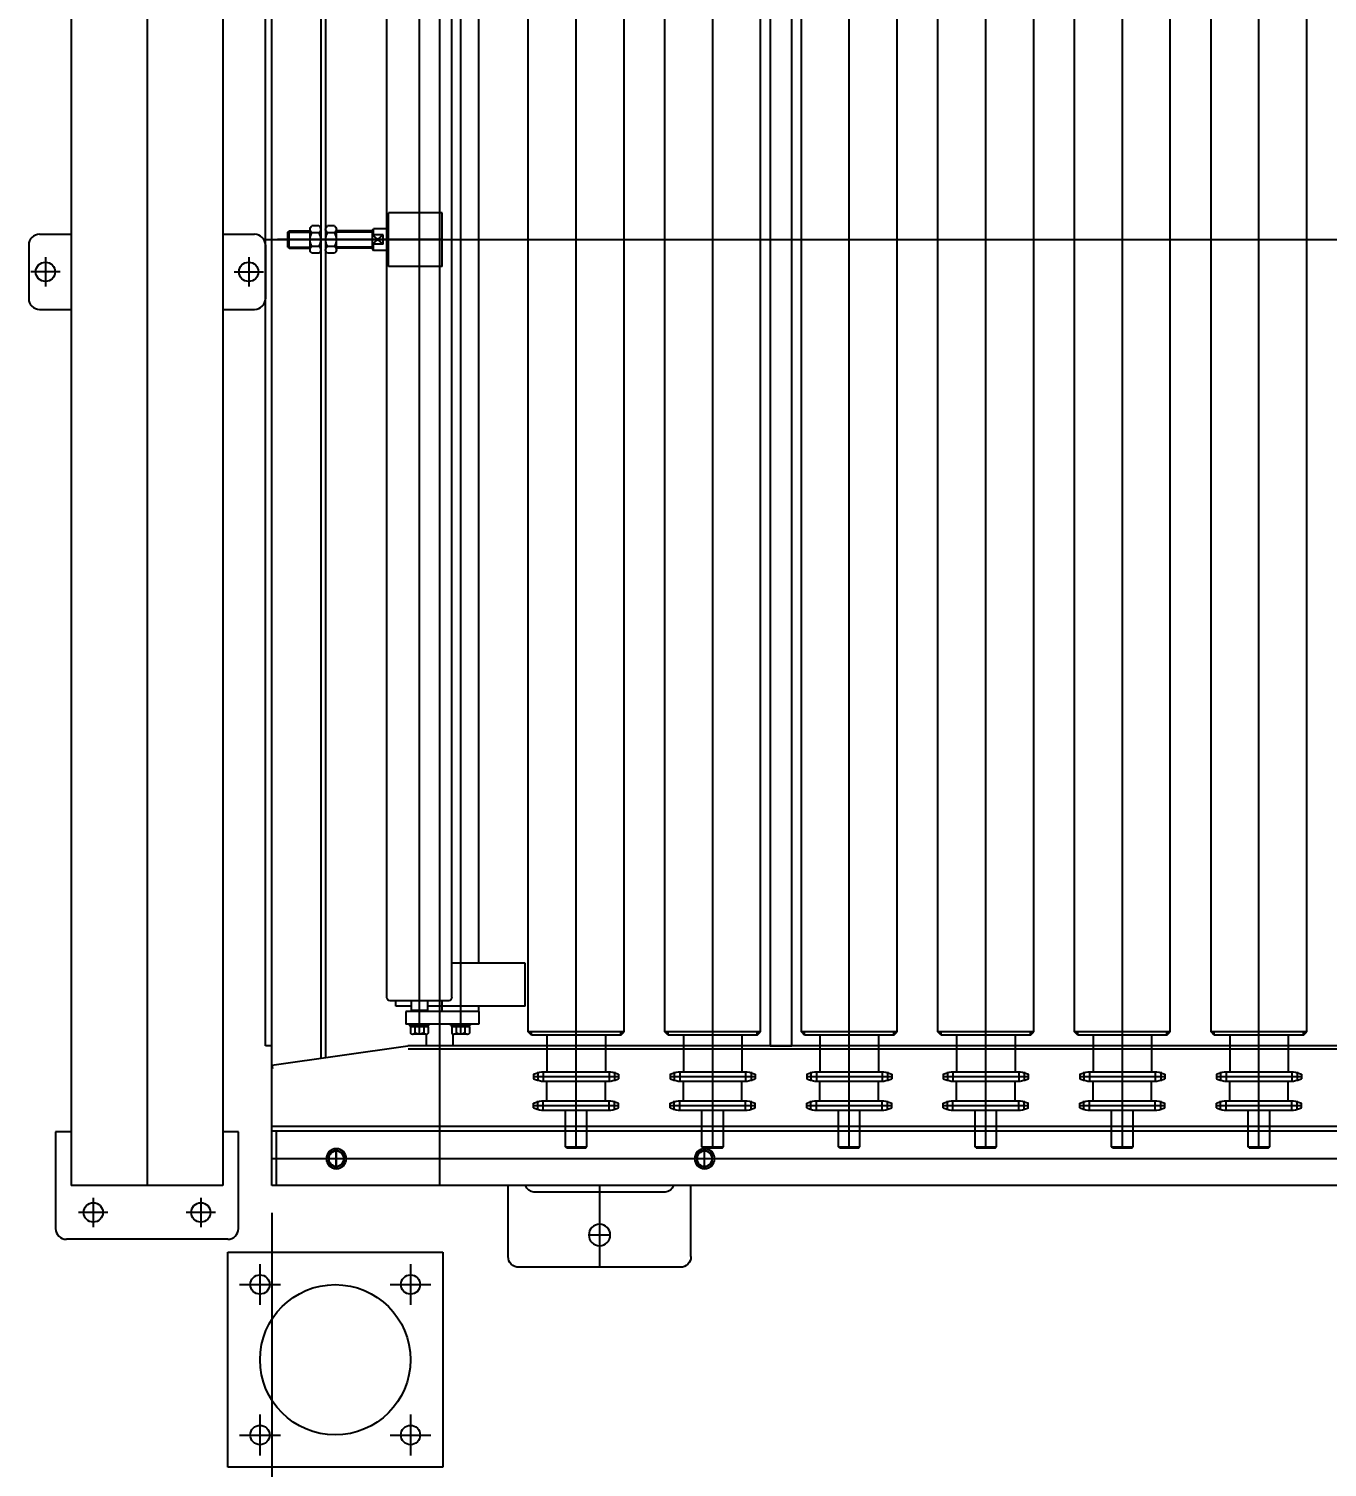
# Model space of a CAD drawing. Header units: millimetres. Extents: x 5544 to 245194, y -610088 to 30375.
# Drawn here: x 97518 to 99933, y 16034 to 18711 of the extents above; entities that cross this region are included whole.
import ezdxf
from ezdxf.lldxf.tags import DXFTag

# ---------------------------------------------------------------- set-up
doc = ezdxf.new("R2010")
doc.units = ezdxf.units.MM
for name, color, linetype in [('1', 1, 'CENTER2'), ('15', 15, 'Continuous'), ('2', 1, 'CENTER'), ('3', 3, 'Continuous'), ('CL', 1, 'CENTER'), ('가상선', 6, 'PHANTOM'), ('외형선', 7, 'Continuous'), ('은선', 2, 'HIDDEN'), ('중심선', 1, 'CENTER')]:
    doc.layers.add(name, color=color, linetype=linetype)
doc.styles.get("Standard").update_dxf_attribs({"font": 'SYMBOL'})
tags = doc.linetypes.add('CENTER', pattern=[2, 1.25, -0.25, 0.25, -0.25]).pattern_tags.tags
tags[10:11] = [DXFTag(74, 4), DXFTag(75, 0), DXFTag(340, '0'), DXFTag(46, 1.0), DXFTag(50, 0.0), DXFTag(44, 0.0), DXFTag(45, 0.0)]
tags[8:9] = [DXFTag(74, 4), DXFTag(75, 0), DXFTag(340, '0'), DXFTag(46, 1.0), DXFTag(50, 0.0), DXFTag(44, 0.0), DXFTag(45, 0.0)]
tags[6:7] = [DXFTag(74, 4), DXFTag(75, 0), DXFTag(340, '0'), DXFTag(46, 1.0), DXFTag(50, 0.0), DXFTag(44, 0.0), DXFTag(45, 0.0)]
tags[4:5] = [DXFTag(74, 4), DXFTag(75, 0), DXFTag(340, '0'), DXFTag(46, 1.0), DXFTag(50, 0.0), DXFTag(44, 0.0), DXFTag(45, 0.0)]
tags = doc.linetypes.add('CENTER2', pattern=[1.125, 0.75, -0.125, 0.125, -0.125]).pattern_tags.tags
tags[10:11] = [DXFTag(74, 4), DXFTag(75, 0), DXFTag(340, '0'), DXFTag(46, 1.0), DXFTag(50, 0.0), DXFTag(44, 0.0), DXFTag(45, 0.0)]
tags[8:9] = [DXFTag(74, 4), DXFTag(75, 0), DXFTag(340, '0'), DXFTag(46, 1.0), DXFTag(50, 0.0), DXFTag(44, 0.0), DXFTag(45, 0.0)]
tags[6:7] = [DXFTag(74, 4), DXFTag(75, 0), DXFTag(340, '0'), DXFTag(46, 1.0), DXFTag(50, 0.0), DXFTag(44, 0.0), DXFTag(45, 0.0)]
tags[4:5] = [DXFTag(74, 4), DXFTag(75, 0), DXFTag(340, '0'), DXFTag(46, 1.0), DXFTag(50, 0.0), DXFTag(44, 0.0), DXFTag(45, 0.0)]
tags = doc.linetypes.add('HIDDEN', pattern=[0.375, 0.25, -0.125]).pattern_tags.tags
tags[6:7] = [DXFTag(74, 4), DXFTag(75, 0), DXFTag(340, '0'), DXFTag(46, 1.0), DXFTag(50, 0.0), DXFTag(44, 0.0), DXFTag(45, 0.0)]
tags[4:5] = [DXFTag(74, 4), DXFTag(75, 0), DXFTag(340, '0'), DXFTag(46, 1.0), DXFTag(50, 0.0), DXFTag(44, 0.0), DXFTag(45, 0.0)]
tags = doc.linetypes.add('PHANTOM', pattern=[2.5, 1.25, -0.25, 0.25, -0.25, 0.25, -0.25]).pattern_tags.tags
tags[14:15] = [DXFTag(74, 4), DXFTag(75, 0), DXFTag(340, '0'), DXFTag(46, 1.0), DXFTag(50, 0.0), DXFTag(44, 0.0), DXFTag(45, 0.0)]
tags[12:13] = [DXFTag(74, 4), DXFTag(75, 0), DXFTag(340, '0'), DXFTag(46, 1.0), DXFTag(50, 0.0), DXFTag(44, 0.0), DXFTag(45, 0.0)]
tags[10:11] = [DXFTag(74, 4), DXFTag(75, 0), DXFTag(340, '0'), DXFTag(46, 1.0), DXFTag(50, 0.0), DXFTag(44, 0.0), DXFTag(45, 0.0)]
tags[8:9] = [DXFTag(74, 4), DXFTag(75, 0), DXFTag(340, '0'), DXFTag(46, 1.0), DXFTag(50, 0.0), DXFTag(44, 0.0), DXFTag(45, 0.0)]
tags[6:7] = [DXFTag(74, 4), DXFTag(75, 0), DXFTag(340, '0'), DXFTag(46, 1.0), DXFTag(50, 0.0), DXFTag(44, 0.0), DXFTag(45, 0.0)]
tags[4:5] = [DXFTag(74, 4), DXFTag(75, 0), DXFTag(340, '0'), DXFTag(46, 1.0), DXFTag(50, 0.0), DXFTag(44, 0.0), DXFTag(45, 0.0)]
doc.dimstyles.new('DIM-A-002-평면', dxfattribs={"dimscale": 170, "dimtxt": 1, "dimasz": 0.4, "dimexe": 0.2, "dimexo": 0.3, "dimgap": 0.4, "dimtad": 1, "dimdec": 0, "dimtxsty": 'Standard', "dimcen": 0, "dimclrd": 15, "dimclre": 15, "dimclrt": 3, "dimadec": 0, "dimazin": 0, "dimtfac": 1, "dimtix": 1, "dimtmove": 0, "dimatfit": 3, "dimfxl": 1, "dimarcsym": 0})

# ---------------------------------------------------------------- blocks, each defined once
blk = doc.blocks.new('PIPE')
at = {"layer": '1'}
for p, q in [((2625.1, 3117.1), (2625.1, 3155.1)), ((2765.1, 3117.1), (2765.1, 3155.1)), ((2606.1, 3136.1), (2644.1, 3136.1)), ((2746.1, 3136.1), (2784.1, 3136.1)), ((2625.1, 2977.1), (2625.1, 3015.1)), ((2765.1, 2977.1), (2765.1, 3015.1)), ((2606.1, 2996.1), (2644.1, 2996.1)), ((2746.1, 2996.1), (2784.1, 2996.1))]:
    blk.add_line(p, q, dxfattribs=at)
at = {"layer": '2'}
blk.add_circle((2695.1, 3066.1), 69.9, dxfattribs=at)
at = {"layer": '3'}
for p, q in [((2595.1, 2966.1), (2595.1, 3166.1)), ((2595.1, 3166.1), (2795.1, 3166.1)), ((2795.1, 3166.1), (2795.1, 2966.1)), ((2795.1, 2966.1), (2595.1, 2966.1))]:
    blk.add_line(p, q, dxfattribs=at)
for centre in [(2625.1, 3136.1), (2765.1, 3136.1), (2625.1, 2996.1), (2765.1, 2996.1)]:
    blk.add_circle(centre, 9, dxfattribs=at)
blk = doc.blocks.new('콘베어 롤러 1500용')
at = {"layer": '외형선'}
for points in [[(-44.6, -1506), (-41.5, -1506), (-41.5, -1509)], [(44.5, -1506), (41.5, -1506), (41.5, -1509)]]:
    blk.add_hatch(color=256, dxfattribs=at).paths.add_polyline_path(points)
for p, q in [((-44.6, -1506), (-44.6, -32)), ((44.5, -1506), (44.5, -32)), ((-44.6, -1506), (44.5, -1506)), ((-41.5, -1509), (-44.6, -1506)), ((-41.5, -1509), (-41.5, -1506)), ((-41.5, -1509), (41.5, -1509)), ((-27.2, -1509.5), (-27.2, -1542.8)), ((27.2, -1509.5), (27.2, -1542.8)), ((41.5, -1509), (44.5, -1506)), ((41.5, -1509), (41.5, -1506)), ((-39.5, -1545.5), (-39.5, -1549.8)), ((32.1, -1543.3), (-32.1, -1543.3)), ((32.1, -1552), (-32.1, -1552)), ((-30.6, -1543.3), (-30.6, -1552)), ((30.6, -1543.3), (30.6, -1552)), ((39.5, -1545.5), (39.5, -1549.8)), ((-27.2, -1569.8), (-27.2, -1552.5)), ((27.2, -1569.8), (27.2, -1552.5)), ((-39.5, -1576.8), (-39.5, -1572.5)), ((32.1, -1570.3), (-32.1, -1570.3)), ((32.1, -1579), (-32.1, -1579)), ((-30.6, -1579), (-30.6, -1570.3)), ((-10, -1613), (-10, -1579)), ((10, -1613), (10, -1579)), ((30.6, -1579), (30.6, -1570.3)), ((39.5, -1576.8), (39.5, -1572.5)), ((10, -1613), (-10, -1613)), ((-9, -1614), (-10, -1613)), ((9, -1614), (-9, -1614)), ((9, -1614), (10, -1613))]:
    blk.add_line(p, q, dxfattribs=at)
for centre, radius, start, end in [((-27.7, -1509.5), 0.5, 0, 90), ((27.7, -1509.5), 0.5, 90, 180), ((-27.9, -1571.3), 28.4, 98.7025, 114.2476), ((-27.9, -1524), 28.4, 245.7524, 261.2975), ((-27.7, -1542.8), 0.5, 270, 0), ((-27.7, -1552.5), 0.5, 0, 90), ((27.7, -1542.8), 0.5, 180, 270), ((27.7, -1552.5), 0.5, 90, 180), ((27.9, -1571.3), 28.4, 65.7524, 81.2975), ((27.9, -1524), 28.4, 278.7025, 294.2476), ((-27.9, -1598.3), 28.4, 98.7025, 114.2476), ((-27.9, -1551), 28.4, 245.7524, 261.2975), ((-27.7, -1569.8), 0.5, 270, 0), ((27.7, -1569.8), 0.5, 180, 270), ((27.9, -1598.3), 28.4, 65.7524, 81.2975), ((27.9, -1551), 28.4, 278.7025, 294.2476)]:
    blk.add_arc(centre, radius, start, end, dxfattribs=at)
at = {"layer": '중심선', "ltscale": 5}
for p, q in [((0, -1614), (0, 6)), ((39.5, -1547.6), (-39.5, -1547.6)), ((-35.7, -1543.3), (-35.7, -1552)), ((35.7, -1543.3), (35.7, -1552)), ((39.5, -1574.6), (-39.5, -1574.6)), ((-35.7, -1579), (-35.7, -1570.3)), ((35.7, -1579), (35.7, -1570.3))]:
    blk.add_line(p, q, dxfattribs=at)
blk = doc.blocks.new('2252 콘베어 평면')
at = {"layer": '3', "linetype": 'Continuous'}
blk.add_lwpolyline([(1768.5, 1630), (1788.5, 1630), (1788.5, 130), (1768.5, 130)], close=True, dxfattribs=at)
at = {"layer": 'Defpoints', "color": 5, "linetype": 'ByBlock'}
blk.add_point((1957.2, -46), dxfattribs=at)
at = {"layer": '가상선'}
for p, q in [((2158.5, 875.6), (2148.5, 884.4)), ((2148.5, 875.6), (2158.5, 884.4))]:
    blk.add_line(p, q, dxfattribs=at)
at = {"layer": '외형선'}
for p, q in [((2202, 1634.2), (2202, 119.4)), ((2252, 112), (2252, 1641.7)), ((2258, 130), (2258, 1630)), ((2084.5, 175), (2084.5, 1585)), ((2145, 175), (2145, 1585)), ((2059.5, 207), (2059.5, 1537.3)), ((2145, 890), (2157.5, 890)), ((2148.5, 875.6), (2148.5, 884.4)), ((2148.5, 884.4), (2158.5, 884.4)), ((2157.5, 884.4), (2157.5, 890)), ((2158.5, 889), (2157.5, 890)), ((2158.5, 871), (2158.5, 889)), ((2158.5, 888), (2192, 888)), ((2192, 889.5), (2192, 870.5)), ((2193.8, 892.7), (2200.2, 892.7)), ((2193.8, 886.4), (2200.2, 886.4)), ((2202, 889.5), (2202, 870.5)), ((2145, 870), (2157.5, 870)), ((2148.5, 875.6), (2158.5, 875.6)), ((2157.5, 870), (2157.5, 875.6)), ((2158.5, 871), (2157.5, 870)), ((2158.5, 872), (2192, 872)), ((2193.8, 873.7), (2200.2, 873.7)), ((2193.8, 867.3), (2200.2, 867.3)), ((2016.5, 167), (2016.5, 207)), ((2016.5, 207), (2084.5, 207)), ((2016.5, 167), (2107.3, 167)), ((2059.5, 162), (2059.5, 167)), ((2059.5, 162), (2127.3, 162)), ((2059.5, 162), (2059.5, 150)), ((2087.5, 172), (2142, 172)), ((2093.5, 162), (2093.5, 172)), ((2107.3, 172), (2107.3, 163)), ((2108.3, 162), (2107.3, 163)), ((2107.3, 163), (2122.3, 163)), ((2121.3, 162), (2122.3, 163)), ((2122.3, 172), (2122.3, 163)), ((2122.3, 167), (2136.5, 167)), ((2127.3, 162), (2127.3, 150)), ((2136.5, 167), (2136.5, 172)), ((2059.5, 150), (2127.3, 150)), ((2067.1, 149.1), (2067.1, 150)), ((2067.1, 149.1), (2085.8, 149.1)), ((2068.3, 147.7), (2068.3, 149.1)), ((2068.3, 147.7), (2084.6, 147.7)), ((2068.3, 147.7), (2084.6, 147.7)), ((2068.3, 147.7), (2068.3, 141.9)), ((2072.4, 147.7), (2072.4, 141.9)), ((2075.9, 149.1), (2076.5, 147.7)), ((2076.5, 149.1), (2077, 147.7)), ((2080.5, 147.7), (2080.5, 141.9)), ((2084.6, 147.7), (2084.6, 149.1)), ((2084.6, 147.7), (2084.6, 141.9)), ((2085.8, 149.1), (2085.8, 150)), ((2105.5, 149.1), (2105.5, 150)), ((2105.5, 149.1), (2124.1, 149.1)), ((2106.6, 147.7), (2106.6, 149.1)), ((2106.6, 147.7), (2123, 147.7)), ((2106.6, 147.7), (2123, 147.7)), ((2106.6, 147.7), (2106.6, 141.9)), ((2110.7, 147.7), (2110.7, 141.9)), ((2114.2, 149.1), (2114.8, 147.7)), ((2114.8, 149.1), (2115.4, 147.7)), ((2118.9, 147.7), (2118.9, 141.9)), ((2123, 147.7), (2123, 149.1)), ((2123, 147.7), (2123, 141.9)), ((2124.1, 149.1), (2124.1, 150)), ((2070.3, 140.7), (2082.6, 140.7)), ((2083.5, 140.9), (2083.5, 130)), ((2108.5, 140.7), (2108.5, 130)), ((2108.7, 140.7), (2120.9, 140.7)), ((0, 130), (2125.6, 130)), ((2252, 112), (2125.6, 130)), ((2252, 130), (2258, 130)), ((2252, 112), (2251.5, 108.8)), ((2252, 0), (2252, 112)), ((0, 0), (2252, 0)), ((0, 0), (2252, 0)), ((1862.2, -66), (1862.2, 0)), ((2032.2, -66), (2032.2, 0)), ((1886.2, -6), (2008.2, -6)), ((1872.2, -76), (2022.2, -76))]:
    blk.add_line(p, q, dxfattribs=at)
at = {"layer": '외형선', "color": 1}
for p, q in [((2158.5, 887), (2192, 887)), ((2237, 887), (2216.5, 887)), ((2158.5, 873), (2192, 873)), ((2237, 873), (2216.5, 873))]:
    blk.add_line(p, q, dxfattribs=at)
at = {"layer": '외형선'}
for points in [[(1849.5, 33.2), (1856.6, 29.1), (1856.6, 20.9), (1849.5, 16.8), (1842.4, 20.9), (1842.4, 29.1)], [(2192, 33.2), (2199.1, 29.1), (2199.1, 20.9), (2192, 16.8), (2184.9, 20.9), (2184.9, 29.1)], [(2192, 16.8), (2199.1, 20.9), (2199.1, 29.1), (2192, 33.2), (2184.9, 29.1), (2184.9, 20.9)]]:
    blk.add_lwpolyline(points, close=True, dxfattribs=at)
for centre, radius in [((1849.5, 25), 9.32), ((1849.5, 25), 7.07), ((2192, 25), 9.32), ((2192, 25), 9.32), ((2192, 25), 7.07), ((2192, 25), 7.07), ((1947.2, -46), 10)]:
    blk.add_circle(centre, radius, dxfattribs=at)
for centre, radius, start, end in [((2195.7, 889.5), 3.75, 122.1832, 237.8168), ((2204.4, 880), 12.4, 149.1293, 210.8707), ((2198.2, 889.5), 3.75, 302.1832, 57.8168), ((2189.6, 880), 12.4, 329.1293, 30.8707), ((2195.7, 870.5), 3.75, 122.1832, 237.8168), ((2198.2, 870.5), 3.75, 302.1832, 57.8168), ((2087.5, 175), 3, 180, 270), ((2142, 175), 3, 270, 0), ((2070.3, 142.9), 2.27, 206.1704, 333.8296), ((2076.5, 147.9), 7.18, 235.4066, 304.5934), ((2082.6, 142.9), 2.27, 206.1704, 333.8296), ((2108.7, 142.9), 2.27, 206.1704, 333.8296), ((2114.8, 147.9), 7.18, 235.4066, 304.5934), ((2120.9, 142.9), 2.27, 206.1704, 333.8296), ((1872.2, -66), 10, 180, 270), ((2022.2, -66), 10, 270, 0)]:
    blk.add_arc(centre, radius, start, end, dxfattribs=at)
at = {"layer": '외형선', "ltscale": 0.3}
for centre, start, end in [((1886.2, 2), 194.4775, 270), ((2008.2, 2), 270, 345.5225)]:
    blk.add_arc(centre, 8, start, end, dxfattribs=at)
at = {"layer": '은선', "ltscale": 0.3}
for p, q in [((2206.5, 1634.8), (2206.5, 118.7)), ((2093.5, 905), (2143.5, 905)), ((2093.5, 855), (2093.5, 905)), ((2143.5, 855), (2143.5, 905)), ((2143.5, 890), (2145, 890)), ((2206.5, 889.5), (2206.5, 870.5)), ((2208.3, 892.7), (2214.7, 892.7)), ((2208.3, 886.4), (2214.7, 886.4)), ((2216.5, 889.5), (2216.5, 870.5)), ((2236, 888), (2216.5, 888)), ((2237, 887), (2236, 888)), ((2236, 872), (2236, 888)), ((2237, 873), (2237, 887)), ((2143.5, 870), (2145, 870)), ((2208.3, 873.7), (2214.7, 873.7)), ((2236, 872), (2216.5, 872)), ((2237, 873), (2236, 872)), ((2208.3, 867.3), (2214.7, 867.3)), ((2093.5, 855), (2143.5, 855)), ((0, 126.8), (2125.3, 126.8)), ((0, 55), (2252, 55)), ((0, 50.5), (2252, 50.5)), ((2247.5, 0), (2247.5, 50.5))]:
    blk.add_line(p, q, dxfattribs=at)
for centre, radius, start, end in [((2210.2, 889.5), 3.75, 122.1832, 237.8168), ((2218.9, 880), 12.4, 149.1293, 210.8707), ((2212.7, 889.5), 3.75, 302.1832, 57.8168), ((2204.1, 880), 12.4, 329.1293, 30.8707), ((2210.2, 870.5), 3.75, 122.1832, 237.8168), ((2212.7, 870.5), 3.75, 302.1832, 57.8168)]:
    blk.add_arc(centre, radius, start, end, dxfattribs=at)
at = {"layer": '중심선', "ltscale": 5}
for p, q in [((2096, 1649.5), (2096, 0)), ((2076.5, 1619.3), (2076.5, 140.7)), ((2114.8, 1619.3), (2114.8, 140.7)), ((2258, 880), (0, 880)), ((2093.5, 880), (2246.7, 880)), ((1849.5, 15.7), (1849.5, 34.3)), ((2192, 15.7), (2192, 34.3)), ((2192, 34.3), (2192, 15.7)), ((0, 25), (2252, 25)), ((1947.2, 0), (1947.2, -76)), ((1937.2, -46), (1957.2, -46))]:
    blk.add_line(p, q, dxfattribs=at)
at = {"linetype": 'Continuous'}
for p in [(1334, 1649), (1461, 1649), (1588, 1649), (1715, 1649), (1842, 1649), (1969, 1649)]:
    blk.add_blockref('콘베어 롤러 1500용', p, dxfattribs=at)
blk = doc.blocks.new('*D2800')
at = {"layer": '15', "color": 15, "lineweight": -2, "ltscale": 600}
for p, q in [((97970.1, 16507.3), (97970.1, 11735.4)), ((101529.1, 13504.1), (101529.1, 11735.4)), ((98038.1, 11769.4), (101461.1, 11769.4))]:
    blk.add_line(p, q, dxfattribs=at)
at = {"layer": '15', "color": 15}
for points in [[(98038.1, 11780.7), (98038.1, 11758), (97970.1, 11769.4)], [(101461.1, 11758), (101461.1, 11780.7), (101529.1, 11769.4)]]:
    blk.add_solid(points, dxfattribs=at)
at = {"layer": 'Defpoints', "color": 0}
for p in [(97970.1, 16558.3), (101529.1, 13555.1), (101529.1, 11769.4)]:
    blk.add_point(p, dxfattribs=at)
at = {"layer": '15', "color": 3, "ltscale": 600, "insert": (99749.6, 11930.8), "char_height": 170, "attachment_point": 5}
blk.add_mtext("CONV' LENGTH 1779", dxfattribs=at)

msp = doc.modelspace()

# ---------------------------------------------------------------- linework, layer by layer
at = {"layer": '3'}
for p, q in [((97597.1, 19958.3), (97597.1, 16558.3)), ((97738.1, 19958.3), (97738.1, 16558.3)), ((97879.1, 19958.3), (97879.1, 16558.3)), ((97518.1, 18308.3), (97518.1, 18208.3)), ((97958.1, 18308.3), (97958.1, 18208.3)), ((97568.1, 16658.3), (97568.1, 16478.3)), ((97597.1, 16658.3), (97568.1, 16658.3)), ((97908.1, 16658.3), (97879.1, 16658.3)), ((97908.1, 16478.3), (97908.1, 16658.3)), ((97879.1, 16558.3), (97597.1, 16558.3)), ((97888.1, 16458.3), (97588.1, 16458.3))]:
    msp.add_line(p, q, dxfattribs=at)
at = {"layer": '3', "lineweight": 25}
for p, q in [((97538.1, 18328.3), (97597.1, 18328.3)), ((97879.1, 18328.3), (97938.1, 18328.3)), ((97538.1, 18188.3), (97597.1, 18188.3)), ((97879.1, 18188.3), (97938.1, 18188.3))]:
    msp.add_line(p, q, dxfattribs=at)
for centre in [(97549.1, 18258.3), (97927.1, 18258.3), (97638.1, 16508.3), (97838.1, 16508.3)]:
    msp.add_circle(centre, 18, dxfattribs=at)
for centre, start, end in [((97538.1, 18308.3), 90, 180), ((97538.1, 18208.3), 180, 270)]:
    msp.add_arc(centre, 20, start, end, dxfattribs=at)
at = {"layer": '3'}
for centre, start, end in [((97938.1, 18308.3), 0, 90), ((97938.1, 18208.3), 270, 0), ((97588.1, 16478.3), 180, 270), ((97888.1, 16478.3), 270, 0)]:
    msp.add_arc(centre, 20, start, end, dxfattribs=at)
at = {"layer": 'CL', "lineweight": -2}
for p, q in [((97549.1, 18285.5), (97549.1, 18231)), ((97927.1, 18285.5), (97927.1, 18231)), ((97576.4, 18258.3), (97521.8, 18258.3)), ((97899.8, 18258.3), (97954.4, 18258.3)), ((97638.1, 16535.5), (97638.1, 16481)), ((97838.1, 16535.5), (97838.1, 16481)), ((97665.4, 16508.3), (97610.8, 16508.3)), ((97865.4, 16508.3), (97810.8, 16508.3))]:
    msp.add_line(p, q, dxfattribs=at)

# ---------------------------------------------------------------- block references
at = {"linetype": 'Continuous', "xscale": -2, "yscale": 2, "zscale": 2}
msp.add_blockref('2252 콘베어 평면', (102474.1, 16558.3), dxfattribs=at)
at = {"layer": '2', "linetype": 'ByBlock', "xscale": 2, "yscale": 2, "zscale": 2, "rotation": 270.0000000000001}
msp.add_blockref('PIPE', (91955.9, 21624.4, 0), dxfattribs=at)

# ---------------------------------------------------------------- dimensions: what is measured, and where the dimension line sits
at = {"layer": '15', "ltscale": 600}
dim = msp.add_linear_dim(base=(101529.0997, 11769.3746), p1=(97970.1049, 16558.251), p2=(101529.0997, 13555.0916), text="CONV' LENGTH <>", dimstyle='DIM-A-002-평면', override={"dimlfac": 0.5}, dxfattribs=at)
dim.commit()
dim.dimension.update_dxf_attribs({"geometry": '*D2800', "text_midpoint": (99749.6023, 11930.7501)})

doc.saveas('drawing.dxf')
